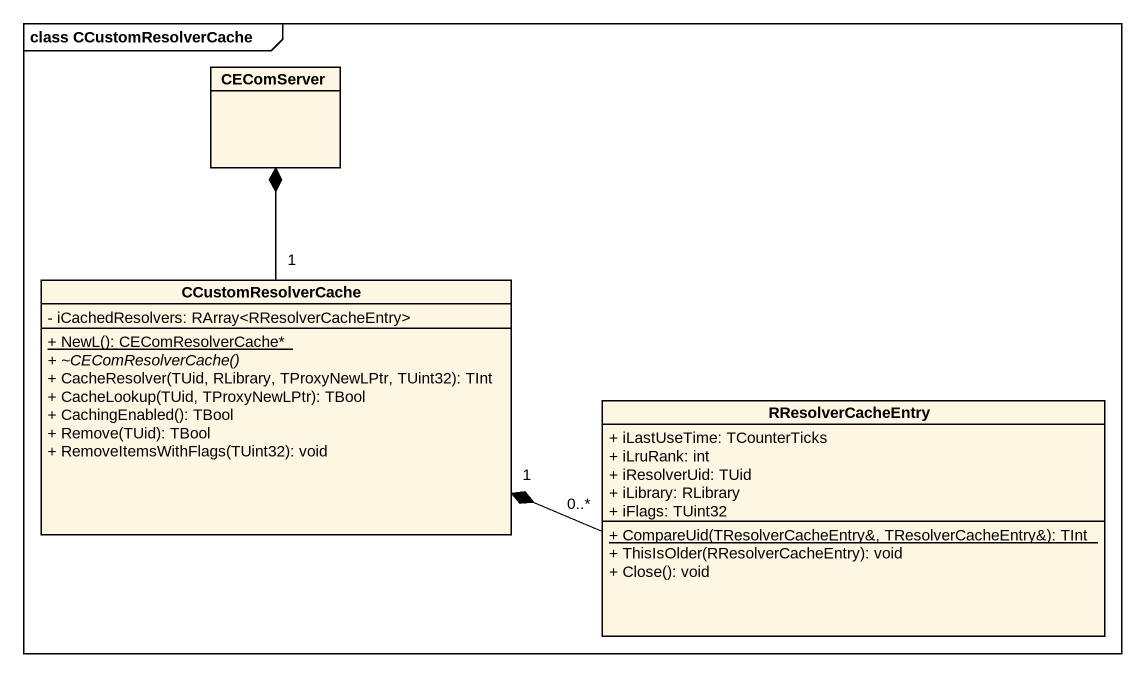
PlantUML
@startuml
mainframe class CCustomResolverCache
hide circle
hide empty members
skinparam classAttributeIconSize 0
class CEComServer
class CCustomResolverCache {
  - iCachedResolvers: RArray<RResolverCacheEntry>
  {static} + NewL(): CEComResolverCache*
  {abstract} + ~CEComResolverCache()
  + CacheResolver(TUid, RLibrary, TProxyNewLPtr, TUint32): TInt
  + CacheLookup(TUid, TProxyNewLPtr): TBool
  + CachingEnabled(): TBool
  + Remove(TUid): TBool
  + RemoveItemsWithFlags(TUint32): void
}
class RResolverCacheEntry {
  + iLastUseTime: TCounterTicks
  + iLruRank: int
  + iResolverUid: TUid
  + iLibrary: RLibrary
  + iFlags: TUint32
  {static} + CompareUid(TResolverCacheEntry&, TResolverCacheEntry&): TInt
  + ThisIsOlder(RResolverCacheEntry): void
  + Close(): void
}
CCustomResolverCache "1" -up-* CEComServer
RResolverCacheEntry "0..*" -left-* "1" CCustomResolverCache
@enduml
